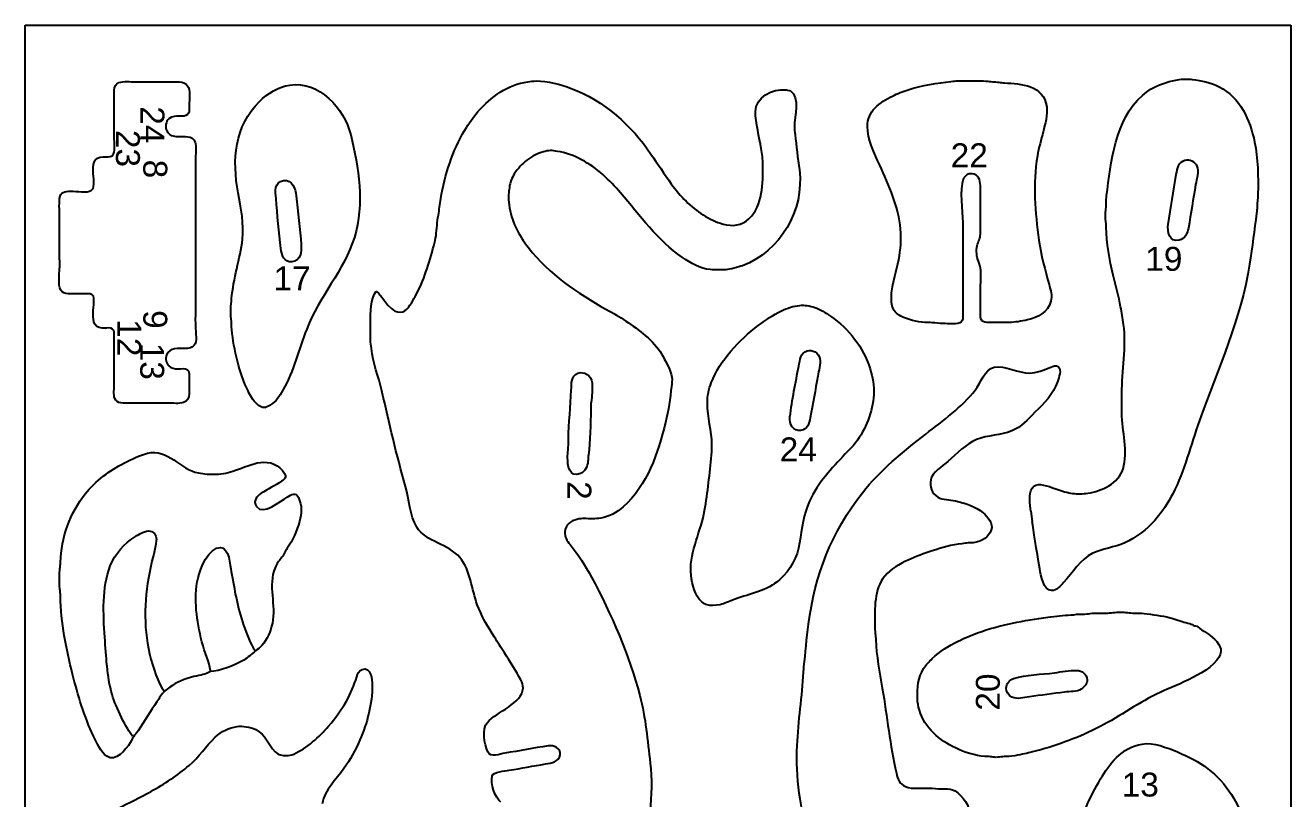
# Model space of a CAD drawing. Extents: x 0 to 185, y 70 to 300.
# Drawn here: x 0 to 185, y 186.9 to 300 of the extents above; entities that cross this region are included whole.
import ezdxf
from ezdxf.enums import TextEntityAlignment as Align

# ---------------------------------------------------------------- set-up
doc = ezdxf.new("R2010")
doc.units = 0
doc.layers.add('Cut', color=7, linetype='Continuous')
doc.layers.add('Steg', color=5, linetype='Continuous', lineweight=25)
doc.layers.add('Text', color=1, linetype='Continuous', lineweight=25)
doc.styles.add('textstyle0', font='')
doc.styles.add('textstyle10', font='')
doc.styles.add('textstyle11', font='')
doc.styles.add('textstyle12', font='')
doc.styles.add('textstyle15', font='')
doc.styles.add('textstyle16', font='')
doc.styles.add('textstyle17', font='')
doc.styles.add('textstyle20', font='')
doc.styles.add('textstyle21', font='')
doc.styles.add('textstyle22', font='')
doc.styles.add('textstyle23', font='')
doc.styles.add('textstyle7', font='')
doc.styles.add('textstyle8', font='')
doc.styles.get('textstyle0').set_extended_font_data('Arial')
doc.styles.get('textstyle10').set_extended_font_data('Arial')
doc.styles.get('textstyle11').set_extended_font_data('Arial')
doc.styles.get('textstyle12').set_extended_font_data('Arial')
doc.styles.get('textstyle15').set_extended_font_data('Arial')
doc.styles.get('textstyle16').set_extended_font_data('Arial')
doc.styles.get('textstyle17').set_extended_font_data('Arial')
doc.styles.get('textstyle20').set_extended_font_data('Arial')
doc.styles.get('textstyle21').set_extended_font_data('Arial')
doc.styles.get('textstyle22').set_extended_font_data('Arial')
doc.styles.get('textstyle23').set_extended_font_data('Arial')
doc.styles.get('textstyle7').set_extended_font_data('Arial')
doc.styles.get('textstyle8').set_extended_font_data('Arial')

msp = doc.modelspace()

# ---------------------------------------------------------------- linework, layer by layer
for p, q in [((0, 300), (184.99, 300)), ((0, 69.99), (0, 300)), ((184.99, 300), (184.99, 69.99))]:
    msp.add_line(p, q)
at = {"layer": 'Cut'}
for points in [[(16.1, 291.72), (21.51, 291.72)], [(12.99, 283.61), (12.99, 289.02)], [(24.89, 280.63), (24.89, 275.35), (24.89, 260.06)], [(5, 265.7), (5.01, 271.56)], [(137.05, 271.16), (137.05, 260.34)], [(12.99, 247.35), (12.99, 253.16)], [(20.84, 244.78), (15.56, 244.78)]]:
    msp.add_lwpolyline(points, dxfattribs=at)
for points in [[(12.99, 289.02), (12.99, 289.85), (12.77, 291.26), (13.67, 291.62)], [(13.67, 291.62), (14.38, 291.91), (15.32, 291.72), (16.1, 291.72)], [(21.51, 291.72), (22.39, 291.72), (23.48, 291.86), (23.85, 290.91)], [(23.85, 290.91), (24.13, 290.17), (23.95, 288.75), (23.95, 287.94)], [(34.23, 288.88), (35.44, 290.08), (37, 290.99), (38.69, 291.26)], [(38.69, 291.26), (42.95, 291.92), (46.61, 287.85), (47.57, 284.01)], [(66.18, 287.39), (68.06, 289.5), (70.57, 291.4), (73.46, 291.73)], [(73.46, 291.73), (73.9, 291.78), (74.22, 291.85), (74.68, 291.86)], [(74.68, 291.86), (76.34, 291.89), (78.23, 291.38), (79.82, 290.78)], [(79.82, 290.78), (84.56, 289.01), (88.68, 285.32), (91.46, 281.17)], [(106.75, 287.39), (106.78, 289.49), (109.19, 290.75), (111.21, 290.59)], [(111.21, 290.59), (113.29, 290.42), (112.65, 287.31), (112.49, 286.04)], [(126.77, 289.66), (127.51, 290.03), (128.27, 290.34), (129.07, 290.59)], [(129.07, 290.59), (131, 291.21), (133.49, 291.56), (135.29, 291.8)], [(135.29, 291.8), (135.71, 291.86), (136, 291.86), (136.38, 291.86)], [(136.38, 291.86), (137.12, 291.86), (138.31, 291.86), (139.08, 291.86)], [(139.08, 291.86), (139.65, 291.86), (139.92, 291.88), (140.44, 291.85)], [(140.44, 291.85), (140.83, 291.82), (141.02, 291.76), (141.38, 291.74)], [(141.38, 291.74), (141.75, 291.71), (141.96, 291.73), (142.33, 291.68)], [(142.33, 291.68), (142.64, 291.65), (142.81, 291.61), (143.14, 291.59)], [(143.14, 291.59), (145.52, 291.46), (148.91, 291.27), (149.33, 288.07)], [(163.31, 289.75), (164.85, 291.1), (166.69, 291.78), (168.71, 292.07)], [(168.71, 292.07), (169.18, 292.14), (169.37, 292.13), (169.79, 292.13)], [(169.79, 292.13), (170.11, 292.13), (170.29, 292.13), (170.61, 292.09)], [(170.61, 292.09), (171.9, 291.94), (173.29, 291.64), (174.53, 291.01)], [(174.53, 291.01), (177.64, 289.45), (179.02, 286.16), (179.72, 282.93)], [(31.12, 275.49), (30.2, 280.26), (30.61, 285.3), (34.23, 288.88)], [(124.23, 287.92), (124.93, 288.67), (125.87, 289.21), (126.77, 289.66)], [(158.08, 275.08), (158.71, 279.92), (159.31, 286.23), (163.31, 289.75)], [(23.73, 286.95), (23.44, 286.67), (23.01, 286.72), (22.59, 286.72)], [(23.95, 287.94), (23.94, 287.59), (23.99, 287.21), (23.73, 286.95)], [(64.27, 284.69), (64.84, 285.61), (65.46, 286.58), (66.18, 287.39)], [(107.59, 281.98), (107.34, 283.56), (106.73, 285.81), (106.75, 287.39)], [(123.12, 285.23), (123.13, 286.28), (123.51, 287.16), (124.23, 287.92)], [(149.33, 288.07), (149.47, 286.98), (149.08, 285.49), (148.81, 284.42)], [(21, 286.34), (20.52, 285.94), (20.42, 285.1), (20.7, 284.56)], [(22.59, 286.72), (21.98, 286.71), (21.47, 286.73), (21, 286.34)], [(112.49, 286.04), (112.45, 285.74), (112.43, 285.53), (112.43, 285.23)], [(112.43, 285.23), (112.43, 284.76), (112.47, 284.49), (112.53, 284.01)], [(124.91, 279.55), (124.09, 281.29), (123.1, 283.31), (123.12, 285.23)], [(12.91, 281.19), (13.2, 281.87), (12.99, 282.82), (12.99, 283.61)], [(20.7, 284.56), (21.06, 283.86), (21.65, 283.75), (22.32, 283.74)], [(22.32, 283.74), (23.22, 283.73), (24.43, 283.93), (24.81, 282.93)], [(47.57, 284.01), (48.77, 279.22), (49.61, 273.9), (48.11, 268.99)], [(60.74, 274.68), (61.33, 278.11), (62.45, 281.7), (64.27, 284.69)], [(112.53, 284.01), (112.72, 282.41), (112.94, 280.57), (113.16, 278.87)], [(148.81, 284.42), (148.52, 283.26), (148.17, 282.08), (147.96, 280.9)], [(11.77, 280.76), (12.21, 280.77), (12.71, 280.73), (12.91, 281.19)], [(24.81, 282.93), (25.06, 282.29), (24.89, 281.33), (24.89, 280.63)], [(75.76, 281.51), (74.87, 281.28), (74.04, 280.85), (73.33, 280.29)], [(76.71, 281.68), (76.37, 281.67), (76.1, 281.6), (75.76, 281.51)], [(77.79, 281.56), (77.39, 281.62), (77.14, 281.69), (76.71, 281.68)], [(84.42, 278.17), (82.62, 279.8), (80.18, 281.22), (77.79, 281.56)], [(107.83, 279.55), (107.83, 280.33), (107.7, 281.31), (107.59, 281.98)], [(179.72, 282.93), (180.22, 280.6), (180.27, 277.75), (180.21, 275.35)], [(10.01, 277.11), (10.01, 278.09), (9.66, 279.57), (10.25, 280.31)], [(10.25, 280.31), (10.62, 280.77), (11.21, 280.76), (11.77, 280.76)], [(73.33, 280.29), (72.65, 279.76), (72.01, 279.07), (71.53, 278.33)], [(91.46, 281.17), (92.42, 279.74), (93.44, 278.24), (94.44, 276.84)], [(105.79, 271.71), (107.84, 273.7), (107.84, 276.92), (107.83, 279.55)], [(127.97, 270.21), (127.66, 273.41), (126.28, 276.62), (124.91, 279.55)], [(147.96, 280.9), (147.24, 276.83), (147.64, 272.64), (148.18, 268.59)], [(168.27, 278.19), (168.42, 279.07), (168.6, 280.03), (169.52, 280.28)], [(169.52, 280.28), (170.24, 280.48), (170.99, 280.1), (171.28, 279.41)], [(171.28, 279.41), (171.6, 278.66), (171.23, 277.54), (171.09, 276.71)], [(37.75, 277.3), (39.07, 277.51), (39.48, 276.08), (39.6, 275.08)], [(71.53, 278.33), (71.15, 277.74), (70.84, 276.98), (70.77, 276.3)], [(87.03, 275.49), (86.22, 276.43), (85.36, 277.33), (84.42, 278.17)], [(113.16, 278.87), (113.95, 272.98), (110.33, 266.92), (104.85, 264.86)], [(137.13, 277.52), (136.53, 275.91), (137.05, 272.94), (137.05, 271.16)], [(138.41, 278.29), (137.87, 278.36), (137.33, 278.04), (137.13, 277.52)], [(139.62, 276.57), (139.6, 277.38), (139.37, 278.18), (138.41, 278.29)], [(167.08, 270.89), (167.48, 273.35), (167.86, 275.75), (168.27, 278.19)], [(5.02, 274.68), (5.13, 275.65), (5.8, 275.75), (6.63, 275.76)], [(6.63, 275.76), (7.54, 275.77), (8.98, 275.42), (9.7, 275.9)], [(9.7, 275.9), (10.06, 276.14), (10.01, 276.7), (10.01, 277.11)], [(36.65, 274.68), (36.58, 275.72), (36.33, 277.07), (37.75, 277.3)], [(70.77, 276.3), (70.73, 275.89), (70.69, 275.64), (70.65, 275.22)], [(94.44, 276.84), (95.1, 275.9), (95.77, 275.08), (96.6, 274.27)], [(139.62, 271.56), (139.62, 273.2), (139.66, 274.95), (139.62, 276.57)], [(171.09, 276.71), (170.74, 274.6), (170.41, 272.48), (170.04, 270.35)], [(5.01, 271.56), (5.01, 272.5), (4.92, 273.8), (5.02, 274.68)], [(31.76, 268.72), (32.01, 270.83), (31.52, 273.37), (31.12, 275.49)], [(37.36, 267.37), (37.11, 269.73), (36.83, 272.31), (36.65, 274.68)], [(39.6, 275.08), (39.88, 272.76), (40.17, 270.21), (40.32, 267.91)], [(60.39, 272.24), (60.53, 273.02), (60.59, 273.83), (60.74, 274.68)], [(70.65, 275.22), (70.6, 274.67), (70.7, 274.29), (70.75, 273.73)], [(96.06, 266.06), (92.45, 268.51), (89.87, 272.22), (87.03, 275.49)], [(96.6, 274.27), (98.06, 272.84), (100.02, 271.51), (102.01, 270.95)], [(157.91, 272.11), (157.91, 272.75), (158.02, 273.31), (158.02, 274)], [(158.02, 274), (158.02, 274.43), (158.03, 274.69), (158.08, 275.08)], [(180.21, 275.35), (180.19, 274.51), (180.09, 274.25), (180.08, 273.46)], [(60.19, 270.75), (60.24, 271.28), (60.3, 271.73), (60.39, 272.24)], [(70.75, 273.73), (70.96, 271.47), (72.18, 269.28), (73.54, 267.51)], [(158.02, 270.48), (158.02, 271.14), (157.91, 271.47), (157.91, 272.11)], [(180, 272.51), (179.69, 270.15), (179.36, 267.58), (178.98, 265.07)], [(180.08, 273.46), (180.07, 273.11), (180.04, 272.85), (180, 272.51)], [(59.74, 267.78), (60.03, 268.78), (60.11, 269.7), (60.19, 270.75)], [(102.01, 270.95), (103.36, 270.57), (104.76, 270.7), (105.79, 271.71)], [(127.69, 265.75), (127.96, 267.16), (128.1, 268.75), (127.97, 270.21)], [(139.61, 269.26), (139.68, 269.98), (139.62, 270.83), (139.62, 271.56)], [(159.06, 263.45), (158.5, 265.7), (158.03, 268.19), (158.02, 270.48)], [(168.71, 268.57), (167.23, 268.22), (166.92, 269.9), (167.08, 270.89)], [(170.04, 270.35), (169.91, 269.58), (169.53, 268.77), (168.71, 268.57)], [(30.16, 260.06), (30.39, 262.89), (31.42, 265.94), (31.76, 268.72)], [(48.11, 268.99), (46.61, 264.1), (42.94, 260.32), (41.14, 255.6)], [(139.11, 267.51), (139.19, 268.2), (139.54, 268.59), (139.61, 269.26)], [(148.18, 268.59), (148.48, 266.41), (149.1, 264.24), (149.67, 262.09)], [(38.96, 265.42), (37.81, 265.3), (37.46, 266.47), (37.36, 267.37)], [(40.32, 267.91), (40.39, 266.89), (40.31, 265.56), (38.96, 265.42)], [(56.98, 260.34), (58.3, 262.65), (59, 265.24), (59.74, 267.78)], [(73.54, 267.51), (76.56, 263.59), (80.69, 260.85), (84.96, 258.46)], [(139.44, 265.21), (139.13, 266.01), (139, 266.61), (139.11, 267.51)], [(100.12, 264.28), (98.67, 264.44), (97.27, 265.24), (96.06, 266.06)], [(104.85, 264.86), (104.28, 264.64), (103, 264.31), (102.42, 264.27)], [(126.65, 260.88), (126.77, 262.45), (127.39, 264.17), (127.69, 265.75)], [(139.62, 260.88), (139.62, 262.25), (139.93, 263.95), (139.44, 265.21)], [(178.98, 265.07), (177.78, 257.18), (174.3, 249.66), (171.65, 242.21)], [(5.2, 261.3), (4.73, 262.13), (5.01, 263.5), (5.01, 264.53)], [(101.2, 264.26), (100.8, 264.26), (100.5, 264.24), (100.12, 264.28)], [(102.42, 264.27), (101.97, 264.24), (101.7, 264.26), (101.2, 264.26)], [(160.13, 258.85), (159.85, 260.29), (159.41, 261.99), (159.06, 263.45)], [(6.22, 260.75), (5.8, 260.77), (5.44, 260.88), (5.2, 261.3)], [(9.79, 260.6), (9.47, 260.86), (8.86, 260.74), (8.39, 260.74)], [(50.46, 256.55), (50.46, 258.07), (50.45, 259.91), (51.28, 261.15)], [(51.28, 261.15), (52.38, 260.36), (53.52, 257.51), (55.2, 258.12)], [(126.62, 259.93), (126.61, 260.28), (126.62, 260.51), (126.65, 260.88)], [(139.62, 257.9), (139.62, 258.84), (139.62, 259.92), (139.62, 260.88)], [(149.67, 262.09), (149.88, 261.31), (150.16, 260.49), (149.93, 259.66)], [(8.39, 260.74), (7.71, 260.74), (6.89, 260.71), (6.22, 260.75)], [(10.17, 256.29), (9.7, 257.12), (10.01, 258.55), (10.01, 259.52)], [(10.01, 259.52), (10.01, 259.9), (10.09, 260.37), (9.79, 260.6)], [(24.89, 260.06), (24.89, 258.45), (24.8, 256.8), (24.91, 255.19)], [(30.09, 257.09), (29.97, 258.03), (30.08, 259.05), (30.16, 260.06)], [(55.2, 258.12), (55.99, 258.41), (56.57, 259.63), (56.98, 260.34)], [(110.54, 258.26), (111.4, 258.69), (112.3, 258.94), (113.24, 259.06)], [(113.24, 259.06), (113.85, 259.14), (114.78, 258.97), (115.41, 258.75)], [(126.71, 258.98), (126.63, 259.3), (126.62, 259.62), (126.62, 259.93)], [(137.05, 260.34), (137.05, 259.46), (137.06, 258.49), (137.05, 257.63)], [(149.93, 259.66), (149.49, 258.01), (148.04, 257.31), (146.52, 256.94)], [(84.96, 258.46), (85.93, 257.92), (86.91, 257.39), (87.81, 256.77)], [(107.15, 256.11), (108.27, 256.96), (109.3, 257.64), (110.54, 258.26)], [(115.41, 258.75), (116.21, 258.47), (117.01, 257.98), (117.71, 257.5)], [(117.71, 257.5), (120.4, 255.63), (122.51, 252.97), (123.5, 249.78)], [(127.99, 257.5), (127.39, 257.83), (126.89, 258.31), (126.71, 258.98)], [(131.51, 256.56), (130.34, 256.64), (129.01, 256.93), (127.99, 257.5)], [(137.05, 257.63), (137.05, 257.25), (137.1, 256.91), (136.84, 256.65)], [(139.84, 256.86), (139.59, 257.16), (139.63, 257.53), (139.62, 257.9)], [(160.56, 256.28), (160.44, 257.16), (160.3, 258), (160.13, 258.85)], [(11.64, 255.74), (11.08, 255.74), (10.49, 255.73), (10.17, 256.29)], [(12.77, 255.6), (12.49, 255.82), (12, 255.73), (11.64, 255.74)], [(12.99, 254.79), (12.98, 255.09), (13.02, 255.4), (12.77, 255.6)], [(30.19, 255.46), (30.12, 256.15), (30.17, 256.47), (30.09, 257.09)], [(32.57, 246.54), (31.3, 249.12), (30.47, 252.66), (30.19, 255.46)], [(41.14, 255.6), (39.99, 252.6), (39.26, 249.48), (37.66, 246.67)], [(50.47, 253.98), (50.45, 254.77), (50.46, 255.67), (50.46, 256.55)], [(87.81, 256.77), (89.67, 255.49), (91.9, 253.9), (93.02, 251.95)], [(100.28, 247.75), (101.58, 251.08), (104.37, 253.99), (107.15, 256.11)], [(132.59, 256.52), (132.17, 256.56), (131.94, 256.53), (131.51, 256.56)], [(136.84, 256.65), (136.35, 256.17), (134.89, 256.41), (134.21, 256.41)], [(140.84, 256.55), (140.46, 256.55), (140.1, 256.55), (139.84, 256.86)], [(143.82, 256.55), (143.07, 256.52), (141.62, 256.53), (140.84, 256.55)], [(146.52, 256.94), (145.59, 256.71), (144.74, 256.59), (143.82, 256.55)], [(160.32, 246.13), (160.32, 249.5), (160.99, 253), (160.56, 256.28)], [(12.99, 253.16), (12.99, 253.67), (13, 254.3), (12.99, 254.79)], [(24.92, 253.71), (24.68, 252.94), (24.15, 252.76), (23.41, 252.76)], [(24.91, 255.19), (24.95, 254.6), (25.09, 254.24), (24.92, 253.71)], [(50.59, 252.76), (50.55, 253.21), (50.48, 253.56), (50.47, 253.98)], [(20.65, 251.81), (20.41, 251.2), (20.58, 250.62), (20.99, 250.22)], [(23.41, 252.76), (22.44, 252.75), (21.07, 252.92), (20.65, 251.81)], [(52.14, 246.54), (51.66, 248.63), (50.79, 250.66), (50.59, 252.76)], [(93.02, 251.95), (93.59, 250.96), (94.32, 249.66), (94.52, 248.56)], [(113.08, 250.19), (113.25, 251.1), (113.34, 252.1), (114.32, 252.4)], [(114.32, 252.4), (115.07, 252.62), (115.98, 252.15), (116.16, 251.27)], [(20.99, 250.22), (21.38, 249.84), (21.79, 249.79), (22.32, 249.78)], [(22.32, 249.78), (22.83, 249.78), (23.39, 249.92), (23.73, 249.64)], [(111.79, 242.75), (112.09, 245.24), (112.61, 247.76), (113.08, 250.19)], [(116.16, 251.27), (116.32, 250.51), (115.97, 249.47), (115.85, 248.7)], [(123.5, 249.78), (123.87, 248.59), (124.14, 247.27), (124.05, 245.99)], [(138.88, 246.67), (139.72, 247.74), (140.19, 249.67), (141.65, 250)], [(141.65, 250), (143.1, 250.33), (145.3, 249.15), (146.79, 249.15)], [(146.79, 249.15), (147.82, 249.15), (148.98, 249.61), (149.91, 250.02)], [(149.91, 250.02), (150.24, 250.17), (150.72, 250.4), (151.02, 250.1)], [(151.02, 250.1), (151.57, 249.57), (151.1, 248.55), (150.89, 247.89)], [(23.73, 249.64), (23.97, 249.45), (23.94, 249.11), (23.95, 248.84)], [(23.95, 248.84), (23.96, 248.13), (23.99, 246.85), (23.94, 246.13)], [(79.82, 246.67), (79.86, 247.61), (79.75, 248.75), (80.77, 249.14)], [(80.77, 249.14), (81.65, 249.48), (82.79, 248.82), (82.85, 247.75)], [(94.52, 248.56), (94.61, 248.08), (94.51, 247.69), (94.46, 247.21)], [(115.85, 248.7), (115.51, 246.7), (115.13, 244.64), (114.76, 242.61)], [(13.22, 245.21), (12.81, 245.76), (12.99, 246.67), (12.99, 247.35)], [(23.94, 246.13), (23.91, 245.55), (23.74, 245.09), (23.13, 244.86)], [(33.83, 244.66), (33.28, 245.17), (32.91, 245.86), (32.57, 246.54)], [(37.66, 246.67), (37.11, 245.72), (36.75, 245.01), (35.84, 244.53)], [(55.59, 232.6), (54.25, 237.25), (53.21, 241.83), (52.14, 246.54)], [(79.42, 239.5), (79.42, 241.82), (79.72, 244.37), (79.82, 246.67)], [(82.85, 247.75), (82.92, 246.71), (82.84, 245.85), (82.72, 244.91)], [(94.46, 247.21), (94.27, 245.43), (94.03, 243.69), (93.61, 241.94)], [(99.71, 244.78), (99.72, 245.76), (99.93, 246.85), (100.28, 247.75)], [(131.64, 240.23), (134.11, 242.16), (136.95, 244.22), (138.88, 246.67)], [(150.89, 247.89), (150.29, 246.02), (148.93, 244.76), (147.61, 243.42)], [(160.32, 244.91), (160.32, 245.35), (160.32, 245.67), (160.32, 246.13)], [(15.56, 244.78), (14.82, 244.78), (13.71, 244.58), (13.22, 245.21)], [(23.13, 244.86), (22.48, 244.61), (21.59, 244.78), (20.84, 244.78)], [(35.04, 244.13), (34.54, 244.09), (34.17, 244.33), (33.83, 244.66)], [(82.72, 244.91), (82.67, 244.54), (82.67, 244.22), (82.66, 243.83)], [(100.39, 238.69), (100.36, 240.65), (99.7, 242.71), (99.71, 244.78)], [(124.05, 245.99), (123.88, 243.46), (122.91, 240.99), (121.37, 238.96)], [(160.32, 243.29), (160.32, 243.87), (160.32, 244.38), (160.32, 244.91)], [(82.66, 243.83), (82.66, 241.76), (82.59, 239.15), (82.34, 237.2)], [(113.38, 240.75), (112.23, 240.58), (111.67, 241.75), (111.79, 242.75)], [(114.76, 242.61), (114.62, 241.79), (114.34, 240.9), (113.38, 240.75)], [(147.61, 243.42), (146.55, 242.36), (145.62, 241.29), (144.22, 240.7)], [(160.49, 235.17), (161.28, 237.7), (160.32, 240.7), (160.32, 243.29)], [(93.61, 241.94), (92.52, 237.46), (90.93, 232.75), (87.39, 229.59)], [(144.22, 240.7), (142.57, 240), (140.72, 240.11), (139.08, 239.44)], [(171.65, 242.21), (170.37, 238.63), (169.5, 234.91), (167.76, 231.52)], [(79.34, 237.88), (79.41, 238.41), (79.42, 238.89), (79.42, 239.5)], [(100.29, 236.66), (100.37, 237.34), (100.4, 237.97), (100.39, 238.69)], [(121.37, 238.96), (120.91, 238.36), (120.4, 237.88), (119.88, 237.34)], [(122.37, 231.65), (125.02, 234.99), (128.3, 237.64), (131.64, 240.23)], [(139.08, 239.44), (137.49, 238.79), (136.18, 237.37), (134.89, 236.25)], [(14.48, 236.02), (15.53, 236.55), (16.68, 237.16), (17.86, 237.44)], [(17.86, 237.44), (20.87, 238.15), (22.59, 235.08), (25.3, 234.56)], [(79.28, 236.79), (79.28, 237.18), (79.29, 237.51), (79.34, 237.88)], [(81.18, 234.46), (79.48, 233.81), (79.28, 235.72), (79.28, 236.79)], [(82.34, 237.2), (82.29, 236.84), (82.28, 236.6), (82.25, 236.25)], [(119.88, 237.34), (117.85, 235.22), (115.88, 233.15), (114.64, 230.44)], [(8.77, 231.52), (10.27, 233.4), (12.36, 234.94), (14.48, 236.02)], [(27.87, 234.36), (28.87, 234.37), (29.74, 234.64), (30.71, 234.95)], [(30.71, 234.95), (31.89, 235.32), (33.13, 235.93), (34.36, 236.1)], [(34.36, 236.1), (35.71, 236.29), (37.15, 235.78), (37.89, 234.49)], [(82.25, 236.25), (82.21, 235.59), (81.86, 234.72), (81.18, 234.46)], [(99.2, 228.54), (99.75, 231.25), (99.97, 233.96), (100.29, 236.66)], [(134.89, 236.25), (134.08, 235.55), (132.59, 234.64), (132.36, 233.55)], [(155.32, 231.6), (157.39, 231.92), (159.82, 233.02), (160.49, 235.17)], [(25.3, 234.56), (26.16, 234.39), (26.99, 234.35), (27.87, 234.36)], [(37.47, 233.34), (36.53, 232.72), (35.46, 232.22), (34.5, 231.59)], [(37.89, 234.49), (38.21, 233.96), (37.92, 233.63), (37.47, 233.34)], [(132.36, 233.55), (132.18, 232.64), (132.51, 231.53), (133.4, 231.03)], [(5.14, 221.51), (5.23, 225.08), (6.53, 228.72), (8.77, 231.52)], [(34.5, 231.59), (33.83, 231.16), (33.22, 230.45), (33.79, 229.64)], [(38.29, 231.03), (38.96, 231.42), (39.49, 231.84), (39.92, 230.97)], [(57.23, 226.65), (56.2, 228.3), (56.13, 230.71), (55.59, 232.6)], [(114.48, 212.44), (115.48, 219.61), (117.81, 225.92), (122.37, 231.65)], [(147.01, 228.95), (146.87, 229.99), (146.62, 231.38), (147.21, 232.31)], [(147.21, 232.31), (147.53, 232.81), (147.9, 232.88), (148.42, 232.85)], [(148.42, 232.85), (149.54, 232.76), (150.84, 232.1), (151.94, 231.81)], [(151.94, 231.81), (152.78, 231.58), (153.41, 231.51), (154.24, 231.52)], [(154.24, 231.52), (154.65, 231.52), (154.93, 231.54), (155.32, 231.6)], [(167.76, 231.52), (167.04, 230.11), (166.14, 228.8), (165.11, 227.59)], [(33.79, 229.64), (34.75, 228.28), (37.31, 230.45), (38.29, 231.03)], [(39.92, 230.97), (40.5, 229.82), (40.39, 228.63), (40.08, 227.46)], [(87.39, 229.59), (86.49, 228.78), (85.32, 228.16), (84.15, 227.97)], [(114.64, 230.44), (113.74, 228.48), (113.55, 226.43), (113.2, 224.35)], [(133.4, 231.03), (134.18, 230.59), (135.14, 230.67), (135.97, 230.48)], [(135.97, 230.48), (137.41, 230.16), (138.87, 229.69), (140.02, 228.74)], [(80.64, 227.77), (79.76, 227.57), (78.93, 226.92), (78.88, 225.97)], [(82.94, 227.86), (81.98, 227.86), (81.46, 227.96), (80.64, 227.77)], [(84.15, 227.97), (83.71, 227.89), (83.42, 227.87), (82.94, 227.86)], [(97.33, 219.61), (96.96, 222.43), (98.63, 225.76), (99.2, 228.54)], [(140.02, 228.74), (140.67, 228.21), (141.54, 227.17), (141.22, 226.24)], [(165.11, 227.59), (163.97, 226.25), (162.34, 225.09), (160.73, 224.35)], [(40.08, 227.46), (39.71, 226.07), (39.09, 224.73), (38.29, 223.54)], [(63.54, 222.18), (61.91, 224.15), (58.58, 224.47), (57.23, 226.65)], [(78.88, 225.97), (78.85, 225.2), (79.17, 224.67), (79.65, 224.08)], [(141.22, 226.24), (140.85, 225.16), (139.83, 224.56), (138.81, 224.39)], [(148.32, 220.56), (147.83, 223.36), (147.39, 226.16), (147.21, 227.48)], [(79.65, 224.08), (80.86, 222.59), (81.84, 221.03), (82.76, 219.34)], [(113.2, 224.35), (112.84, 222.19), (111.9, 220.45), (110.26, 218.95)], [(136.92, 224.21), (135.47, 224.08), (133.97, 223.61), (132.59, 223.16)], [(137.86, 224.32), (137.49, 224.29), (137.3, 224.25), (136.92, 224.21)], [(138.81, 224.39), (138.45, 224.33), (138.22, 224.36), (137.86, 224.32)], [(160.73, 224.35), (159.26, 223.68), (157.42, 223.44), (155.99, 222.79)], [(37.41, 222.1), (37.04, 221.61), (36.79, 221.36), (36.51, 220.69)], [(38.29, 223.54), (37.97, 223.07), (37.7, 222.47), (37.41, 222.1)], [(66.08, 215.28), (65.24, 217.5), (65.1, 220.31), (63.54, 222.18)], [(132.59, 223.16), (131.45, 222.8), (130.19, 222.34), (129.07, 221.82)], [(155.99, 222.79), (154.29, 222), (153.11, 219.85), (151.8, 218.53)], [(5.01, 219.48), (5.01, 219.87), (5.01, 220.19), (5.06, 220.56)], [(5.06, 220.56), (5.11, 220.9), (5.13, 221.15), (5.14, 221.51)], [(36.51, 220.69), (35.42, 218.11), (36.69, 215.21), (36.12, 212.58)], [(129.07, 221.82), (127.81, 221.23), (126.55, 220.54), (125.64, 219.47)], [(150.04, 217.35), (148.85, 217.38), (148.48, 219.6), (148.32, 220.56)], [(5.06, 217.58), (4.98, 218.21), (5, 218.76), (5.01, 219.48)], [(82.76, 219.34), (85.66, 213.98), (88.31, 207.9), (89.85, 202.02)], [(98.9, 215.72), (97.78, 216.69), (97.52, 218.21), (97.33, 219.61)], [(110.26, 218.95), (108.44, 217.27), (105.99, 216.93), (103.77, 216.1)], [(125.64, 219.47), (124.04, 217.61), (124.2, 214.66), (124.2, 212.31)], [(151.8, 218.53), (151.32, 218.04), (150.79, 217.33), (150.04, 217.35)], [(5.14, 216.5), (5.14, 216.89), (5.11, 217.21), (5.06, 217.58)], [(6.92, 205.14), (6, 208.81), (5.16, 212.72), (5.14, 216.5)], [(100.52, 215.17), (99.89, 215.12), (99.4, 215.29), (98.9, 215.72)], [(103.77, 216.1), (102.7, 215.7), (102.23, 215.44), (101.6, 215.3)], [(68.59, 210.55), (67.64, 212.04), (66.71, 213.6), (66.59, 214.1)], [(139.22, 211.17), (142.55, 212.41), (146.02, 212.99), (149.5, 213.47)], [(149.5, 213.47), (150.62, 213.62), (151.81, 213.74), (152.88, 213.8)], [(152.88, 213.8), (153.21, 213.82), (153.38, 213.85), (153.69, 213.89)], [(153.69, 213.89), (154.17, 213.95), (154.41, 213.92), (154.91, 213.93)], [(154.91, 213.93), (155.34, 213.94), (155.56, 214), (155.99, 214.04)], [(155.99, 214.04), (156.55, 214.09), (156.96, 214.06), (157.62, 214.06)], [(157.62, 214.06), (158.57, 214.06), (159.01, 214.19), (159.92, 214.2)], [(159.92, 214.2), (160.94, 214.21), (161.33, 214.08), (162.22, 214.07)], [(162.22, 214.07), (162.75, 214.06), (163.08, 214.07), (163.57, 214.01)], [(163.57, 214.01), (164.8, 213.85), (166.08, 213.72), (167.36, 213.4)], [(167.36, 213.4), (168.07, 213.22), (168.97, 212.89), (169.66, 212.68)], [(36.12, 212.58), (35.87, 211.41), (35.37, 210.23), (34.59, 209.33)], [(113.84, 206.22), (114.1, 208.21), (114.19, 210.36), (114.48, 212.44)], [(124.2, 212.31), (124.2, 211.86), (124.2, 211.5), (124.26, 211.09)], [(124.26, 211.09), (124.3, 210.75), (124.33, 210.5), (124.34, 210.14)], [(136.38, 209.97), (137.28, 210.42), (138.25, 210.8), (139.22, 211.17)], [(169.66, 212.68), (170.11, 212.55), (170.44, 212.5), (170.6, 212.4)], [(170.6, 212.4), (170.98, 212.05), (171.1, 212.46), (171.96, 211.61)], [(171.96, 211.61), (172.6, 211.24), (172.9, 211.1), (173.2, 210.8)], [(70.04, 208.25), (69.53, 209.05), (69.09, 209.75), (68.59, 210.55)], [(124.34, 210.14), (124.39, 207.84), (124.92, 205.4), (125.29, 203.11)], [(132.59, 207.43), (133.66, 208.48), (135.04, 209.3), (136.38, 209.97)], [(173.85, 210.26), (174.84, 209.3), (175.17, 208.32), (174.21, 207.17)], [(31.93, 207.19), (30.58, 206.39), (28.35, 205.57), (27.06, 205.54)], [(33.65, 208.53), (33.15, 208.11), (32.5, 207.53), (31.93, 207.19)], [(72.43, 204.32), (71.77, 205.59), (70.79, 207.07), (70.04, 208.25)], [(131.33, 205.95), (131.7, 206.51), (132.12, 206.97), (132.59, 207.43)], [(27.06, 205.54), (26.27, 205.06), (25.77, 205.04), (24.62, 204.78)], [(48.45, 204.73), (48.59, 205.18), (48.77, 205.68), (49.25, 205.84)], [(49.25, 205.84), (50.53, 206.28), (50.73, 204.36), (50.73, 203.51)], [(112.84, 194.72), (113, 198.25), (113.59, 201.96), (113.78, 205.41)], [(113.78, 205.41), (113.79, 205.7), (113.8, 205.92), (113.84, 206.22)], [(130.43, 201.62), (130.39, 203.16), (130.49, 204.64), (131.33, 205.95)], [(144.49, 204.51), (146.27, 205.11), (148.57, 205.08), (150.45, 205.35)], [(150.45, 205.35), (151.48, 205.49), (152.69, 205.73), (153.69, 205.69)], [(153.69, 205.69), (154.52, 205.66), (155.22, 205.15), (155.23, 204.32)], [(174.21, 207.17), (172.99, 205.69), (171.07, 204.85), (169.39, 204.02)], [(9.98, 196.07), (8.63, 198.94), (7.68, 202.07), (6.92, 205.14)], [(24.62, 204.78), (23.35, 204.48), (22.15, 204.01), (21.11, 203.23)], [(46.95, 201.21), (47.58, 202.33), (48.08, 203.51), (48.45, 204.73)], [(50.73, 203.51), (50.73, 200.83), (49.98, 198.01), (48.92, 195.53)], [(72.77, 203.11), (72.79, 203.55), (72.64, 203.92), (72.43, 204.32)], [(143.42, 203.11), (143.42, 203.77), (143.85, 204.29), (144.49, 204.51)], [(155.23, 204.32), (155.23, 203.75), (154.88, 203.27), (154.37, 202.95)], [(169.39, 204.02), (167.87, 203.27), (166.29, 202.71), (164.79, 201.92)], [(20.35, 202.64), (19.93, 202.23), (19.61, 201.63), (19.21, 201.08)], [(21.11, 203.23), (20.84, 203.03), (20.59, 202.88), (20.35, 202.64)], [(67.55, 198.09), (68.88, 199.64), (72.66, 200.86), (72.77, 203.11)], [(89.85, 202.02), (90.7, 198.77), (90.97, 195.44), (91.36, 192.15)], [(125.29, 203.11), (125.97, 198.98), (126.45, 194.73), (127.34, 190.66)], [(144.23, 201.8), (143.68, 202.07), (143.42, 202.54), (143.42, 203.11)], [(146.79, 201.85), (145.92, 201.74), (145.06, 201.38), (144.23, 201.8)], [(151.94, 202.51), (150.26, 202.28), (148.46, 202.07), (146.79, 201.85)], [(154.37, 202.95), (153.7, 202.54), (152.72, 202.62), (151.94, 202.51)], [(164.79, 201.92), (161.76, 200.33), (159.06, 198.35), (155.99, 196.9)], [(19.21, 201.08), (18.29, 199.79), (17.38, 198.2), (16.51, 196.88)], [(44.34, 197.56), (45.32, 198.71), (46.19, 199.89), (46.95, 201.21)], [(130.72, 199.86), (130.55, 200.45), (130.44, 200.99), (130.43, 201.62)], [(135.97, 194.35), (133.72, 195.44), (131.42, 197.29), (130.72, 199.86)], [(67.61, 193.78), (67.09, 194.92), (66.73, 197.13), (67.55, 198.09)], [(16.51, 196.88), (16.28, 196.53), (16.04, 196.32), (15.81, 195.99)], [(27.75, 195.91), (28.68, 196.82), (29.73, 197.31), (30.98, 197.5)], [(30.98, 197.5), (31.69, 197.61), (32.88, 197.44), (33.69, 197.04)], [(33.69, 197.04), (35.21, 196.3), (35.4, 194.91), (36.55, 193.8)], [(39.24, 193.47), (41.17, 194.33), (42.97, 195.95), (44.34, 197.56)], [(155.99, 196.9), (153.03, 195.5), (149.85, 194.38), (146.66, 193.62)], [(11.91, 193.15), (11.03, 193.79), (10.44, 195.09), (9.98, 196.07)], [(15.35, 195.12), (14.71, 194.11), (13.16, 192.23), (11.91, 193.15)], [(15.81, 195.99), (15.62, 195.72), (15.53, 195.41), (15.35, 195.12)], [(23.95, 191.8), (25.39, 193.04), (26.41, 194.61), (27.75, 195.91)], [(48.92, 195.53), (48.29, 194.06), (47.48, 192.59), (46.58, 191.34)], [(76.44, 194.66), (74.28, 194.35), (72.3, 193.94), (70.08, 193.58)], [(78.18, 193.36), (78.32, 194.38), (77.25, 194.77), (76.44, 194.66)], [(120.25, 168.2), (115.43, 176.07), (112.43, 185.42), (112.84, 194.72)], [(140.3, 193.11), (138.88, 193.21), (137.27, 193.72), (135.97, 194.35)], [(159.52, 192.95), (160.54, 193.98), (161.83, 194.7), (163.3, 194.93)], [(163.3, 194.93), (164.96, 195.19), (166.87, 194.42), (168.44, 193.77)], [(36.55, 193.8), (37.03, 193.34), (37.56, 193.22), (38.15, 193.23)], [(38.15, 193.23), (38.55, 193.24), (38.87, 193.31), (39.24, 193.47)], [(70.08, 193.58), (69.43, 193.48), (68.01, 192.9), (67.61, 193.78)], [(76.04, 192.02), (76.88, 192.16), (78.04, 192.28), (78.18, 193.36)], [(141.11, 193.07), (140.8, 193.1), (140.6, 193.08), (140.3, 193.11)], [(141.92, 192.98), (141.61, 192.98), (141.42, 193.04), (141.11, 193.07)], [(142.87, 193.08), (142.49, 193.06), (142.28, 192.98), (141.92, 192.98)], [(143.82, 193.11), (143.45, 193.08), (143.24, 193.11), (142.87, 193.08)], [(145.44, 193.36), (144.91, 193.26), (144.38, 193.15), (143.82, 193.11)], [(146.66, 193.62), (146.22, 193.52), (145.9, 193.46), (145.44, 193.36)], [(157.21, 189.85), (157.86, 190.95), (158.61, 192.04), (159.52, 192.95)], [(168.44, 193.77), (171.68, 192.44), (174.43, 190.6), (176.33, 187.55)], [(18.4, 188.01), (20.35, 189.11), (22.25, 190.34), (23.95, 191.8)], [(46.58, 191.34), (45.36, 189.62), (43.83, 188.35), (43.4, 186.19)], [(68.24, 190.24), (68.38, 190.89), (70.13, 191.01), (70.76, 191.1)], [(70.76, 191.1), (72.51, 191.36), (74.27, 191.73), (76.04, 192.02)], [(91.36, 192.15), (91.9, 187.58), (91.16, 182.33), (89.74, 177.94)], [(127.34, 190.66), (127.53, 189.81), (127.81, 189.11), (128.66, 188.71)], [(69.54, 186.44), (68.6, 187.08), (68.03, 189.17), (68.24, 190.24)], [(128.66, 188.71), (129.24, 188.43), (129.74, 188.49), (130.42, 188.49)], [(154.1, 181.05), (154.1, 184.17), (155.66, 187.22), (157.21, 189.85)], [(8.93, 182.56), (11.66, 184.89), (15.26, 186.23), (18.4, 188.01)], [(130.42, 188.49), (131.06, 188.49), (131.36, 188.51), (132.05, 188.49)], [(132.05, 188.49), (132.85, 188.47), (133.23, 188.36), (134.08, 188.36)], [(134.08, 188.36), (134.65, 188.36), (135.04, 188.41), (135.56, 188.25)], [(135.56, 188.25), (136.55, 187.94), (137.91, 186.22), (138, 185.12)], [(176.33, 187.55), (178.01, 184.86), (179.12, 181.62), (179.26, 178.48)]]:
    msp.add_open_spline(points, degree=3, dxfattribs=at)
at = {"layer": 'Steg'}
for p, q in [((5, 265.7), (5.01, 264.53)), ((35.04, 244.13), (35.84, 244.53)), ((147.01, 228.95), (147.21, 227.48)), ((66.59, 214.1), (66.08, 215.28)), ((101.6, 215.3), (100.52, 215.17)), ((173.2, 210.8), (173.85, 210.26))]:
    msp.add_line(p, q, dxfattribs=at)
for points in [[(134.21, 256.41), (133.53, 256.41), (133.16, 256.47), (132.59, 256.52)], [(34.59, 209.33), (34.27, 208.96), (33.99, 208.83), (33.65, 208.53)]]:
    msp.add_open_spline(points, degree=3, dxfattribs=at)
at = {"layer": 'Text'}
for points in [[(16.1, 225.28), (16.67, 225.65), (17.58, 226.2), (18.26, 226.06)], [(18.26, 226.06), (18.97, 225.91), (19.21, 225.24), (19.15, 224.62)], [(12.42, 220.96), (13.1, 222.74), (14.51, 224.26), (16.1, 225.28)], [(19.15, 224.62), (19.03, 223.38), (18.56, 221.98), (18.29, 220.69)], [(25.25, 219.21), (25.53, 220.53), (26.85, 223.73), (28.55, 223.68)], [(28.55, 223.68), (29.78, 223.64), (29.95, 221.05), (30.11, 220.15)], [(11.62, 210.55), (11.39, 213.96), (11.19, 217.72), (12.42, 220.96)], [(18.29, 220.69), (17.44, 216.65), (17.18, 212.18), (18.18, 208.11)], [(30.11, 220.15), (30.59, 217.5), (31.01, 214.86), (31.91, 212.31)], [(25.82, 209.87), (25.05, 212.96), (24.58, 216.06), (25.25, 219.21)], [(31.91, 212.31), (32.39, 210.94), (32.93, 209.53), (33.55, 208.65)], [(12.7, 202.16), (11.93, 204.87), (11.82, 207.71), (11.62, 210.55)], [(27.05, 205.64), (26.94, 206.85), (26.22, 208.29), (25.82, 209.87)], [(18.18, 208.11), (18.66, 206.14), (19.45, 203.73), (20.29, 202.7)], [(15.69, 196.07), (14.8, 197.14), (13.25, 200.22), (12.7, 202.16)]]:
    msp.add_open_spline(points, degree=3, dxfattribs=at)

# ---------------------------------------------------------------- texts
for s, rotation, style, p in [('24', -90, 'textstyle22', (18.59, 285.45)), ('23', -90, 'textstyle23', (15, 282)), ('8', -90, 'textstyle7', (19, 279)), ('9', -90, 'textstyle8', (19, 257)), ('12', -90, 'textstyle10', (15.19, 254.32)), ('13', -90, 'textstyle11', (18.55, 250.89)), ('2', -90, 'textstyle0', (81, 232)), ('20', 90, 'textstyle17', (140.72, 202.52))]:
    msp.add_text(s, height=3.5, rotation=rotation, dxfattribs=dict(at, style=style)).set_placement(p, align=Align.MIDDLE_CENTER)
for s, style, p in [('22', 'textstyle20', (138, 281)), ('19', 'textstyle16', (166.45, 265.86)), ('17', 'textstyle15', (39, 263)), ('24', 'textstyle21', (113, 238)), ('13', 'textstyle12', (163, 189))]:
    msp.add_text(s, height=3.5, dxfattribs=dict(at, style=style)).set_placement(p, align=Align.MIDDLE_CENTER)

doc.saveas('drawing.dxf')
